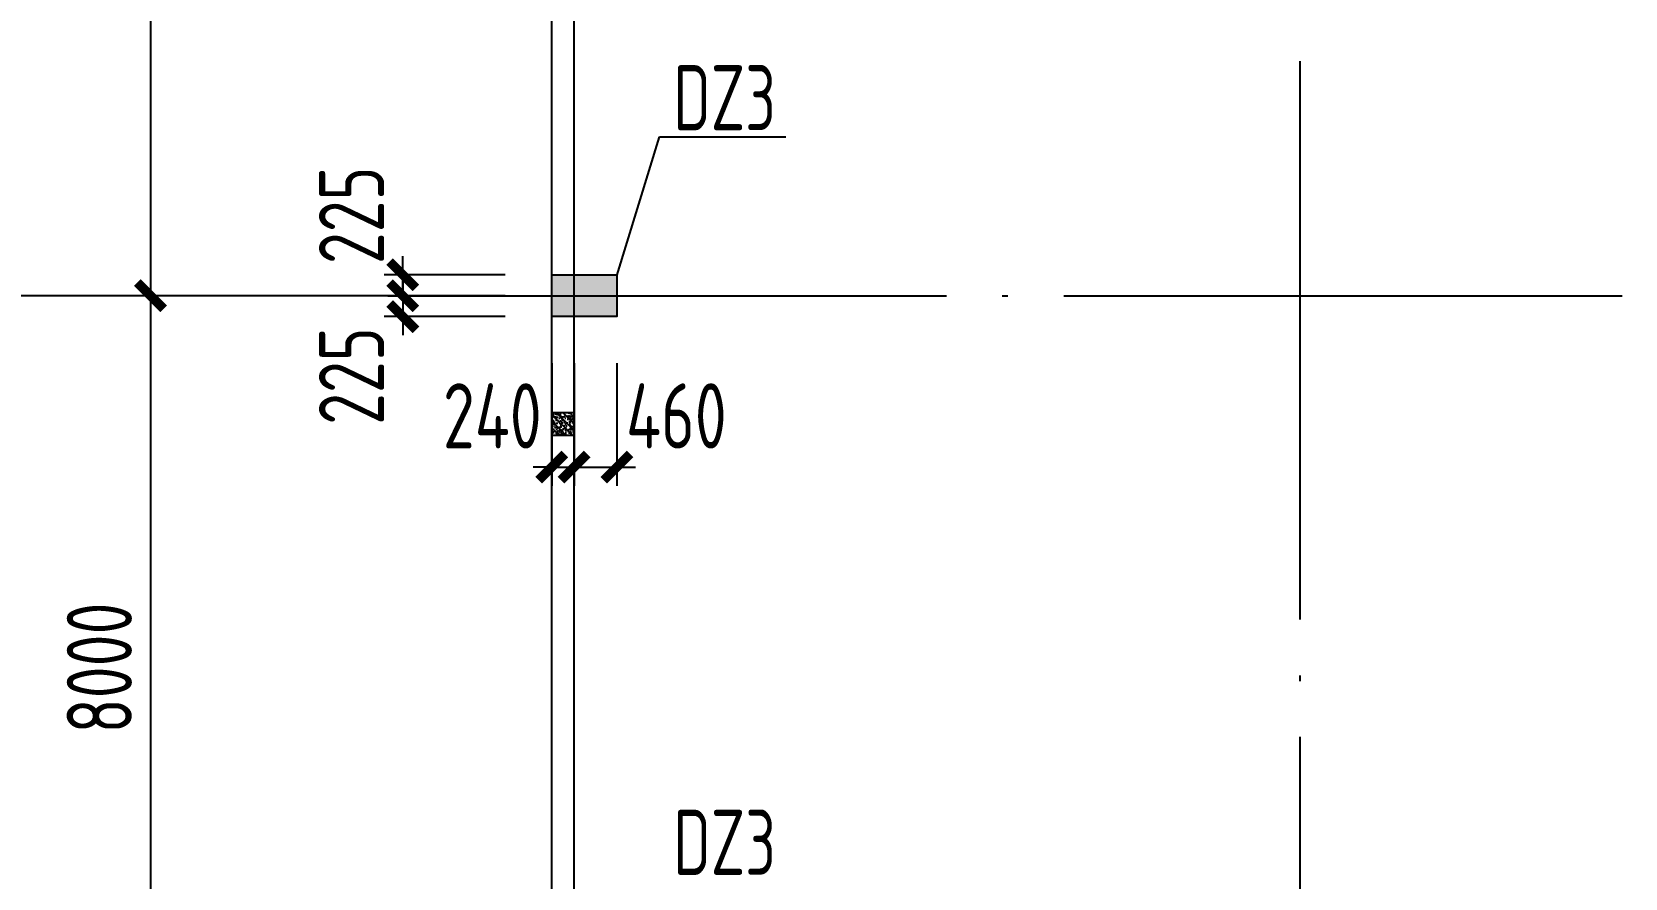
# Model space of a CAD drawing. Extents: x -2746917 to -971774, y -3334247 to -3250358.
# Drawn here: x -2270046 to -2261488, y -3299804 to -3295258 of the extents above; entities that cross this region are included whole.
import ezdxf

# ---------------------------------------------------------------- set-up
doc = ezdxf.new("R2010")
doc.units = 0
doc.header["$LTSCALE"] = 1000
doc.header["$MEASUREMENT"] = 0
doc.header["$PDMODE"] = 35
doc.linetypes.add('DOTE', pattern=[2.42, 2, -0.2, 0.02, -0.2])
doc.layers.get('0').update_dxf_attribs({"linetype": 'CONTINUOUS'})
doc.layers.get('Defpoints').update_dxf_attribs({"linetype": 'CONTINUOUS'})
for name, color, linetype in [('AXIS', 253, 'DOTE'), ('BEAM_CON', 4, 'CONTINUOUS'), ('COLU', 7, 'CONTINUOUS'), ('DIM', 3, 'CONTINUOUS'), ('HATCH', 254, 'CONTINUOUS'), ('NUM', 7, 'CONTINUOUS'), ('TEXT', 7, 'CONTINUOUS')]:
    doc.layers.add(name, color=color, linetype=linetype)
doc.styles.add('TSSD_Dimension', font='tssdeng.shx', dxfattribs={"width": 0.75, "bigfont": 'Hztxt.shx'})
doc.styles.add('TSSD_Rein', font='Tssdeng.shx', dxfattribs={"width": 0.75, "bigfont": 'hztxt.shx'})
doc.dimstyles.new('TSSD_200_100', dxfattribs={"dimtxt": 350, "dimasz": 100, "dimexe": 100, "dimexo": 250, "dimgap": 100, "dimtad": 1, "dimdec": 0, "dimlfac": 2, "dimzin": 0, "dimdsep": 46, "dimtxsty": 'TSSD_Dimension', "dimblk": 'ARCHTICK', "dimcen": 0, "dimdle": 100, "dimclrt": 7, "dimadec": 0, "dimazin": 0, "dimtfac": 1, "dimtdec": 0, "dimtix": 1, "dimtmove": 2, "dimatfit": 3, "dimfxl": 1, "dimtolj": 1, "dimtzin": 0, "dimarcsym": 0})

# ---------------------------------------------------------------- blocks, each defined once
blk = doc.blocks.new('_ArchTick')
at = {"color": 0, "const_width": 0.5}
blk.add_lwpolyline([(-0.707, -0.707), (0.707, 0.707)], dxfattribs=at)
blk = doc.blocks.new('*D1401')
at = {"layer": 'Defpoints', "color": 0, "ltscale": 1.5}
for p in [(-2268133.7, -3292675.3), (-2269408.7, -3296675.3), (-2268133.7, -3296675.3)]:
    blk.add_point(p, dxfattribs=at)
at = {"layer": 'DIM', "color": 0, "lineweight": -2, "ltscale": 1.5}
for p, q in [((-2269408.7, -3292575.3), (-2269408.7, -3296775.3)), ((-2268383.7, -3292675.3), (-2269508.7, -3292675.3)), ((-2268383.7, -3296675.3), (-2269508.7, -3296675.3))]:
    blk.add_line(p, q, dxfattribs=at)
at = {"layer": 'DIM', "color": 0, "lineweight": -2, "ltscale": 1.5, "xscale": 100, "yscale": 100, "zscale": 100}
for p, rotation in [((-2269408.7, -3292675.3), 90), ((-2269408.7, -3296675.3), 270)]:
    blk.add_blockref('_ArchTick', p, dxfattribs=dict(at, rotation=rotation))
at = {"layer": 'DIM', "color": 7, "ltscale": 1.5, "insert": (-2269683.7, -3294675.3), "char_height": 350, "attachment_point": 5, "rotation": 90, "style": 'TSSD_Dimension'}
blk.add_mtext('\\A1;8000', dxfattribs=at)
blk = doc.blocks.new('*D1402')
at = {"layer": 'Defpoints', "color": 0, "ltscale": 1.5}
for p in [(-2268133.7, -3296675.3), (-2269408.7, -3300675.3), (-2268133.7, -3300675.3)]:
    blk.add_point(p, dxfattribs=at)
at = {"layer": 'DIM', "color": 0, "lineweight": -2, "ltscale": 1.5}
for p, q in [((-2269408.7, -3296575.3), (-2269408.7, -3300775.3)), ((-2268383.7, -3296675.3), (-2269508.7, -3296675.3)), ((-2268383.7, -3300675.3), (-2269508.7, -3300675.3))]:
    blk.add_line(p, q, dxfattribs=at)
at = {"layer": 'DIM', "color": 0, "lineweight": -2, "ltscale": 1.5, "xscale": 100, "yscale": 100, "zscale": 100}
for p, rotation in [((-2269408.7, -3296675.3), 90), ((-2269408.7, -3300675.3), 270)]:
    blk.add_blockref('_ArchTick', p, dxfattribs=dict(at, rotation=rotation))
at = {"layer": 'DIM', "color": 7, "ltscale": 1.5, "insert": (-2269683.7, -3298675.3), "char_height": 350, "attachment_point": 5, "rotation": 90, "style": 'TSSD_Dimension'}
blk.add_mtext('\\A1;8000', dxfattribs=at)
blk = doc.blocks.new('*D1404')
at = {"layer": 'Defpoints', "color": 0, "ltscale": 1.5}
for p in [(-2270208.7, -3280675.3), (-2268133.7, -3280675.3), (-2268133.7, -3304675.3)]:
    blk.add_point(p, dxfattribs=at)
at = {"layer": 'DIM', "color": 0, "lineweight": -2, "ltscale": 1.5}
for p, q in [((-2270208.7, -3304775.3), (-2270208.7, -3280575.3)), ((-2268383.7, -3280675.3), (-2270308.7, -3280675.3)), ((-2268383.7, -3304675.3), (-2270308.7, -3304675.3))]:
    blk.add_line(p, q, dxfattribs=at)
at = {"layer": 'DIM', "color": 0, "lineweight": -2, "ltscale": 1.5, "xscale": 100, "yscale": 100, "zscale": 100}
for p, rotation in [((-2270208.7, -3280675.3), 90), ((-2270208.7, -3304675.3), 270)]:
    blk.add_blockref('_ArchTick', p, dxfattribs=dict(at, rotation=rotation))
at = {"layer": 'DIM', "color": 7, "ltscale": 1.5, "insert": (-2270483.7, -3292675.3), "char_height": 350, "attachment_point": 5, "rotation": 90, "style": 'TSSD_Dimension'}
blk.add_mtext('\\A1;48000', dxfattribs=at)
blk = doc.blocks.new('*D1618')
at = {"layer": 'Defpoints', "color": 0, "ltscale": 1.5}
for p in [(-2267253.7, -3296787.8), (-2267133.7, -3296787.8), (-2267133.7, -3297596)]:
    blk.add_point(p, dxfattribs=at)
at = {"layer": 'DIM', "color": 0, "lineweight": -2, "ltscale": 1.5}
for p, q in [((-2267253.7, -3297037.8), (-2267253.7, -3297696)), ((-2267133.7, -3297037.8), (-2267133.7, -3297696)), ((-2267253.7, -3297596), (-2267353.7, -3297596)), ((-2267253.7, -3297596), (-2267133.7, -3297596)), ((-2267133.7, -3297596), (-2267033.7, -3297596))]:
    blk.add_line(p, q, dxfattribs=at)
at = {"layer": 'DIM', "color": 0, "lineweight": -2, "ltscale": 1.5, "xscale": 100, "yscale": 100, "zscale": 100}
blk.add_blockref('_ArchTick', (-2267253.7, -3297596), dxfattribs=at)
at = {"layer": 'DIM', "color": 0, "lineweight": -2, "ltscale": 1.5, "xscale": 100, "yscale": 100, "zscale": 100, "rotation": 180}
blk.add_blockref('_ArchTick', (-2267133.7, -3297596), dxfattribs=at)
at = {"layer": 'DIM', "color": 7, "ltscale": 1.5, "insert": (-2267573, -3297321), "char_height": 350, "attachment_point": 5, "style": 'TSSD_Dimension'}
blk.add_mtext('\\A1;240', dxfattribs=at)
blk = doc.blocks.new('*D1619')
at = {"layer": 'Defpoints', "color": 0, "ltscale": 1.5}
for p in [(-2267133.7, -3296787.8), (-2266903.7, -3296787.8), (-2266903.7, -3297596)]:
    blk.add_point(p, dxfattribs=at)
at = {"layer": 'DIM', "color": 0, "lineweight": -2, "ltscale": 1.5}
for p, q in [((-2267133.7, -3297037.8), (-2267133.7, -3297696)), ((-2266903.7, -3297037.8), (-2266903.7, -3297696)), ((-2267233.7, -3297596), (-2266803.7, -3297596))]:
    blk.add_line(p, q, dxfattribs=at)
at = {"layer": 'DIM', "color": 0, "lineweight": -2, "ltscale": 1.5, "xscale": 100, "yscale": 100, "zscale": 100, "rotation": 180}
blk.add_blockref('_ArchTick', (-2267133.7, -3297596), dxfattribs=at)
at = {"layer": 'DIM', "color": 0, "lineweight": -2, "ltscale": 1.5, "xscale": 100, "yscale": 100, "zscale": 100}
blk.add_blockref('_ArchTick', (-2266903.7, -3297596), dxfattribs=at)
at = {"layer": 'DIM', "color": 7, "ltscale": 1.5, "insert": (-2266584.4, -3297321), "char_height": 350, "attachment_point": 5, "style": 'TSSD_Dimension'}
blk.add_mtext('\\A1;460', dxfattribs=at)
blk = doc.blocks.new('*D1620')
at = {"layer": 'Defpoints', "color": 0, "ltscale": 1.5}
for p in [(-2267253.7, -3296562.8), (-2268054, -3296675.3), (-2267253.7, -3296675.3)]:
    blk.add_point(p, dxfattribs=at)
at = {"layer": 'DIM', "color": 0, "lineweight": -2, "ltscale": 1.5}
for p, q in [((-2268054, -3296562.8), (-2268054, -3296462.8)), ((-2267503.7, -3296562.8), (-2268154, -3296562.8)), ((-2268054, -3296562.8), (-2268054, -3296675.3)), ((-2267503.7, -3296675.3), (-2268154, -3296675.3)), ((-2268054, -3296675.3), (-2268054, -3296775.3))]:
    blk.add_line(p, q, dxfattribs=at)
at = {"layer": 'DIM', "color": 0, "lineweight": -2, "ltscale": 1.5, "xscale": 100, "yscale": 100, "zscale": 100}
for p, rotation in [((-2268054, -3296562.8), 270), ((-2268054, -3296675.3), 90)]:
    blk.add_blockref('_ArchTick', p, dxfattribs=dict(at, rotation=rotation))
at = {"layer": 'DIM', "color": 7, "ltscale": 1.5, "insert": (-2268329, -3296243.6), "char_height": 350, "attachment_point": 5, "rotation": 90, "style": 'TSSD_Dimension'}
blk.add_mtext('\\A1;225', dxfattribs=at)
blk = doc.blocks.new('*D1621')
at = {"layer": 'Defpoints', "color": 0, "ltscale": 1.5}
for p in [(-2267253.7, -3296675.3), (-2268054, -3296787.8), (-2267253.7, -3296787.8)]:
    blk.add_point(p, dxfattribs=at)
at = {"layer": 'DIM', "color": 0, "lineweight": -2, "ltscale": 1.5}
for p, q in [((-2268054, -3296675.3), (-2268054, -3296575.3)), ((-2267503.7, -3296675.3), (-2268154, -3296675.3)), ((-2268054, -3296675.3), (-2268054, -3296787.8)), ((-2267503.7, -3296787.8), (-2268154, -3296787.8)), ((-2268054, -3296787.8), (-2268054, -3296887.8))]:
    blk.add_line(p, q, dxfattribs=at)
at = {"layer": 'DIM', "color": 0, "lineweight": -2, "ltscale": 1.5, "xscale": 100, "yscale": 100, "zscale": 100}
for p, rotation in [((-2268054, -3296675.3), 270), ((-2268054, -3296787.8), 90)]:
    blk.add_blockref('_ArchTick', p, dxfattribs=dict(at, rotation=rotation))
at = {"layer": 'DIM', "color": 7, "ltscale": 1.5, "insert": (-2268329, -3297107.1), "char_height": 350, "attachment_point": 5, "rotation": 90, "style": 'TSSD_Dimension'}
blk.add_mtext('\\A1;225', dxfattribs=at)
blk = doc.blocks.new('A$C6DF15AF1')
at = {"layer": 'HATCH', "ltscale": 1.5}
h = blk.add_hatch(dxfattribs=at)
h.set_pattern_fill('ARMORED', color=256, scale=5, style=0)
h.set_pattern_definition([(50, (2166309.23, 3282061.71), (35.86300913, -3.13760675), [3.75, -41.25]), (355, (2166309.23, 3282061.71), (-6.93756668, 37.6096067), [3, -33]), (100.4514, (2166312.218, 3282061.447), (28.9254691, 34.4719771), [3.1870095, -35.0571056]), (46.1842, (2166309.23, 3282071.71), (53.36205243, -8.2759507), [5.625, -61.875]), (96.6356, (2166313.676, 3282071.02), (46.7331353, 48.70589355), [4.7805144, -52.58565]), (351.1842, (2166309.23, 3282071.71), (46.73309726, 48.70593005), [4.5, -49.5]), (21, (2166314.23, 3282069.21), (29.8453526, -20.13094453), [3.75, -41.25]), (326, (2166314.23, 3282069.21), (12.1657666, 36.25750225), [3, -33]), (71.4514, (2166316.717, 3282067.53), (42.01113143, 16.12652484), [3.1870095, -35.0571056]), (37.5, (2166309.23, 3282061.709), (0.607992766, 16.64469269), [0, -32.6, 0, -33.5, 0, -33.125]), (7.5, (2166309.23, 3282061.709), (13.15347687, 19.720585594), [0, -19.1, 0, -31.85, 0, -12.625]), (327.5, (2166298.08, 3282061.709), (26.69112181, -1.127743587), [0, -12.5, 0, -39, 0, -51.75]), (317.5, (2166293.08, 3282061.71), (29.15930847, 5.00524912), [0, -16.25, 0, -25.9, 0, -36.75]), (45, (2166309.23, 3282061.71), (-17.67766953, 17.67766953), [])])
h.paths.add_polyline_path([(0, 120), (120, 120), (120, 0), (0, 0)])
at = {"layer": 'COLU'}
blk.add_lwpolyline([(0, 120), (120, 120), (120, 0), (0, 0)], close=True, dxfattribs=at)

msp = doc.modelspace()

# ---------------------------------------------------------------- hatches: boundary and pattern name
at = {"layer": 'COLU', "ltscale": 1.5}
h = msp.add_hatch(color=256, dxfattribs=at)
h.paths.add_polyline_path([(-2224113.71, -3284562.84), (-2224463.71, -3284562.84), (-2224463.71, -3284787.84), (-2224113.71, -3284787.84)])
h.paths.add_polyline_path([(-2224113.71, -3288562.84), (-2224463.71, -3288562.84), (-2224463.71, -3288787.84), (-2224113.71, -3288787.84)])
h.paths.add_polyline_path([(-2224113.71, -3296562.84), (-2224463.71, -3296562.84), (-2224463.71, -3296787.84), (-2224113.71, -3296787.84)])
h.paths.add_polyline_path([(-2228321.21, -3304795.34), (-2227946.21, -3304795.34), (-2227946.21, -3304245.34), (-2228321.21, -3304245.34)])
h.paths.add_polyline_path([(-2228296.21, -3292425.34), (-2227971.21, -3292425.34), (-2227971.21, -3292925.34), (-2228296.21, -3292925.34)])
h.paths.add_polyline_path([(-2228321.21, -3280555.34), (-2227946.21, -3280555.34), (-2227946.21, -3281105.34), (-2228321.21, -3281105.34)])
h.paths.add_polyline_path([(-2232221.21, -3304795.34), (-2231846.21, -3304795.34), (-2231846.21, -3304245.34), (-2232221.21, -3304245.34)])
h.paths.add_polyline_path([(-2232196.21, -3292425.34), (-2231871.21, -3292425.34), (-2231871.21, -3292925.34), (-2232196.21, -3292925.34)])
h.paths.add_polyline_path([(-2232221.21, -3280555.34), (-2231846.21, -3280555.34), (-2231846.21, -3281105.34), (-2232221.21, -3281105.34)])
h.paths.add_polyline_path([(-2236121.21, -3304795.34), (-2235746.21, -3304795.34), (-2235746.21, -3304245.34), (-2236121.21, -3304245.34)])
h.paths.add_polyline_path([(-2236096.21, -3292425.34), (-2235771.21, -3292425.34), (-2235771.21, -3292925.34), (-2236096.21, -3292925.34)])
h.paths.add_polyline_path([(-2236121.21, -3280555.34), (-2235746.21, -3280555.34), (-2235746.21, -3281105.34), (-2236121.21, -3281105.34)])
h.paths.add_polyline_path([(-2240021.21, -3304795.34), (-2239646.21, -3304795.34), (-2239646.21, -3304245.34), (-2240021.21, -3304245.34)])
h.paths.add_polyline_path([(-2239996.21, -3292425.34), (-2239671.21, -3292425.34), (-2239671.21, -3292925.34), (-2239996.21, -3292925.34)])
h.paths.add_polyline_path([(-2240021.21, -3280555.34), (-2239646.21, -3280555.34), (-2239646.21, -3281105.34), (-2240021.21, -3281105.34)])
h.paths.add_polyline_path([(-2243921.21, -3304795.34), (-2243546.21, -3304795.34), (-2243546.21, -3304245.34), (-2243921.21, -3304245.34)])
h.paths.add_polyline_path([(-2243896.21, -3292425.34), (-2243571.21, -3292425.34), (-2243571.21, -3292925.34), (-2243896.21, -3292925.34)])
h.paths.add_polyline_path([(-2243921.21, -3280555.34), (-2243546.21, -3280555.34), (-2243546.21, -3281105.34), (-2243921.21, -3281105.34)])
h.paths.add_polyline_path([(-2247821.21, -3304795.34), (-2247446.21, -3304795.34), (-2247446.21, -3304245.34), (-2247821.21, -3304245.34)])
h.paths.add_polyline_path([(-2247796.21, -3292425.34), (-2247471.21, -3292425.34), (-2247471.21, -3292925.34), (-2247796.21, -3292925.34)])
h.paths.add_polyline_path([(-2247821.21, -3280555.34), (-2247446.21, -3280555.34), (-2247446.21, -3281105.34), (-2247821.21, -3281105.34)])
h.paths.add_polyline_path([(-2251721.21, -3304795.34), (-2251346.21, -3304795.34), (-2251346.21, -3304245.34), (-2251721.21, -3304245.34)])
h.paths.add_polyline_path([(-2251696.21, -3292425.34), (-2251371.21, -3292425.34), (-2251371.21, -3292925.34), (-2251696.21, -3292925.34)])
h.paths.add_polyline_path([(-2251721.21, -3280555.34), (-2251346.21, -3280555.34), (-2251346.21, -3281105.34), (-2251721.21, -3281105.34)])
h.paths.add_polyline_path([(-2255621.21, -3304795.34), (-2255246.21, -3304795.34), (-2255246.21, -3304245.34), (-2255621.21, -3304245.34)])
h.paths.add_polyline_path([(-2255596.21, -3292425.34), (-2255271.21, -3292425.34), (-2255271.21, -3292925.34), (-2255596.21, -3292925.34)])
h.paths.add_polyline_path([(-2255621.21, -3280555.34), (-2255246.21, -3280555.34), (-2255246.21, -3281105.34), (-2255621.21, -3281105.34)])
h.paths.add_polyline_path([(-2224113.71, -3280555.34), (-2224463.71, -3280555.34), (-2224463.71, -3281105.34), (-2224113.71, -3281105.34)])
h.paths.add_polyline_path([(-2224113.71, -3300562.84), (-2224463.71, -3300562.84), (-2224463.71, -3300787.84), (-2224113.71, -3300787.84)])
h.paths.add_polyline_path([(-2224113.71, -3304795.34), (-2224463.71, -3304795.34), (-2224463.71, -3304245.34), (-2224113.71, -3304245.34)])
h.paths.add_polyline_path([(-2224113.71, -3292925.34), (-2224463.71, -3292925.34), (-2224463.71, -3292425.34), (-2224113.71, -3292425.34)])
h.paths.add_polyline_path([(-2259521.21, -3304795.34), (-2259146.21, -3304795.34), (-2259146.21, -3304245.34), (-2259521.21, -3304245.34)])
h.paths.add_polyline_path([(-2267253.71, -3300562.84), (-2266903.71, -3300562.84), (-2266903.71, -3300787.84), (-2267253.71, -3300787.84)])
h.paths.add_polyline_path([(-2267253.71, -3296562.84), (-2266903.71, -3296562.84), (-2266903.71, -3296787.84), (-2267253.71, -3296787.84)])
h.paths.add_polyline_path([(-2267253.71, -3288562.84), (-2266903.71, -3288562.84), (-2266903.71, -3288787.84), (-2267253.71, -3288787.84)])
h.paths.add_polyline_path([(-2263421.21, -3304795.34), (-2263046.21, -3304795.34), (-2263046.21, -3304245.34), (-2263421.21, -3304245.34)])
h.paths.add_polyline_path([(-2267253.71, -3304795.34), (-2266903.71, -3304795.34), (-2266903.71, -3304245.34), (-2267253.71, -3304245.34)])
h.paths.add_polyline_path([(-2259496.21, -3292425.34), (-2259171.21, -3292425.34), (-2259171.21, -3292925.34), (-2259496.21, -3292925.34)])
h.paths.add_polyline_path([(-2259521.21, -3280555.34), (-2259146.21, -3280555.34), (-2259146.21, -3281105.34), (-2259521.21, -3281105.34)])
h.paths.add_polyline_path([(-2263396.21, -3292425.34), (-2263071.21, -3292425.34), (-2263071.21, -3292925.34), (-2263396.21, -3292925.34)])
h.paths.add_polyline_path([(-2267253.71, -3292925.34), (-2266903.71, -3292925.34), (-2266903.71, -3292425.34), (-2267253.71, -3292425.34)])
h.paths.add_polyline_path([(-2267253.71, -3284562.84), (-2266903.71, -3284562.84), (-2266903.71, -3284787.84), (-2267253.71, -3284787.84)])
h.paths.add_polyline_path([(-2263421.21, -3280555.34), (-2263046.21, -3280555.34), (-2263046.21, -3281105.34), (-2263421.21, -3281105.34)])
h.paths.add_polyline_path([(-2267253.71, -3280555.34), (-2266903.71, -3280555.34), (-2266903.71, -3281105.34), (-2267253.71, -3281105.34)])

# ---------------------------------------------------------------- linework, layer by layer
at = {"layer": 'AXIS', "ltscale": 1.5}
for p, q in [((-2267133.71, -3305675.34), (-2267133.71, -3279675.34)), ((-2263233.71, -3305675.34), (-2263233.71, -3279675.34)), ((-2268133.71, -3296675.34), (-2223233.71, -3296675.34))]:
    msp.add_line(p, q, dxfattribs=at)
at = {"layer": 'BEAM_CON', "ltscale": 1.5}
for points in [[(-2267253.71, -3280555.34), (-2224113.71, -3280555.34), (-2224113.71, -3304795.34), (-2267253.71, -3304795.34)], [(-2267133.71, -3280675.34), (-2224233.71, -3280675.34), (-2224233.71, -3304675.34), (-2267133.71, -3304675.34)]]:
    msp.add_lwpolyline(points, close=True, dxfattribs=at)
at = {"layer": 'COLU', "ltscale": 1.5}
msp.add_lwpolyline([(-2267253.71, -3296562.84), (-2266903.71, -3296562.84), (-2266903.71, -3296787.84), (-2267253.71, -3296787.84)], close=True, dxfattribs=at)
at = {"layer": 'NUM'}
for p, q in [((-2266903.71, -3296567.84), (-2266674.89, -3295821.69)), ((-2266674.89, -3295821.69), (-2265996.08, -3295821.69))]:
    msp.add_line(p, q, dxfattribs=at)
at = {"layer": 'NUM', "ltscale": 1.5}
msp.add_line((-2268133.71, -3296675.34), (-2271208.71, -3296675.34), dxfattribs=at)

# ---------------------------------------------------------------- block references
at = {"layer": 'COLU', "ltscale": 1.5, "xscale": -1}
msp.add_blockref('A$C6DF15AF1', (-2267133.71, -3297425.34), dxfattribs=at)
msp.add_blockref('A$C6DF15AF1', (-2267133.71, -3297425.34), dxfattribs=at)

# ---------------------------------------------------------------- texts
at = {"layer": 'TEXT', "lineweight": 5, "style": 'TSSD_Rein', "width": 0.7}
for p in [(-2266600.71, -3295786.68), (-2266600.71, -3299786.68)]:
    msp.add_text('DZ3', height=350, dxfattribs=at).set_placement(p)

# ---------------------------------------------------------------- dimensions: what is measured, and where the dimension line sits
at = {"layer": 'DIM', "ltscale": 1.5}
for base, p1, p2, picture, middle in [((-2270208.71, -3280675.34), (-2268133.71, -3304675.34), (-2268133.71, -3280675.34), '*D1404', (-2270483.71, -3292675.34)), ((-2269408.71, -3296675.34), (-2268133.71, -3292675.34), (-2268133.71, -3296675.34), '*D1401', (-2269683.71, -3294675.34)), ((-2269408.71, -3300675.34), (-2268133.71, -3296675.34), (-2268133.71, -3300675.34), '*D1402', (-2269683.71, -3298675.34))]:
    dim = msp.add_linear_dim(base=base, p1=p1, p2=p2, angle=90, dimstyle='TSSD_200_100', dxfattribs=at)
    dim.commit()
    dim.dimension.update_dxf_attribs({"geometry": picture, "text_midpoint": middle})
for base, p1, p2, picture, middle in [((-2268054.02, -3296675.34), (-2267253.71, -3296562.84), (-2267253.71, -3296675.34), '*D1620', (-2268329.02, -3296243.58)), ((-2268054.02, -3296787.84), (-2267253.71, -3296675.34), (-2267253.71, -3296787.84), '*D1621', (-2268329.02, -3297107.11))]:
    dim = msp.add_linear_dim(base=base, p1=p1, p2=p2, angle=90, dimstyle='TSSD_200_100', dxfattribs=at)
    dim.commit()
    dim.dimension.update_dxf_attribs({"geometry": picture, "text_midpoint": middle, "dimtype": 160})
for base, p1, p2, picture, middle in [((-2267133.71, -3297595.97), (-2267253.71, -3296787.84), (-2267133.71, -3296787.84), '*D1618', (-2267572.97, -3297320.97)), ((-2266903.71, -3297595.97), (-2267133.71, -3296787.84), (-2266903.71, -3296787.84), '*D1619', (-2266584.44, -3297320.97))]:
    dim = msp.add_linear_dim(base=base, p1=p1, p2=p2, dimstyle='TSSD_200_100', dxfattribs=at)
    dim.commit()
    dim.dimension.update_dxf_attribs({"geometry": picture, "text_midpoint": middle, "dimtype": 160})

doc.saveas('drawing.dxf')
